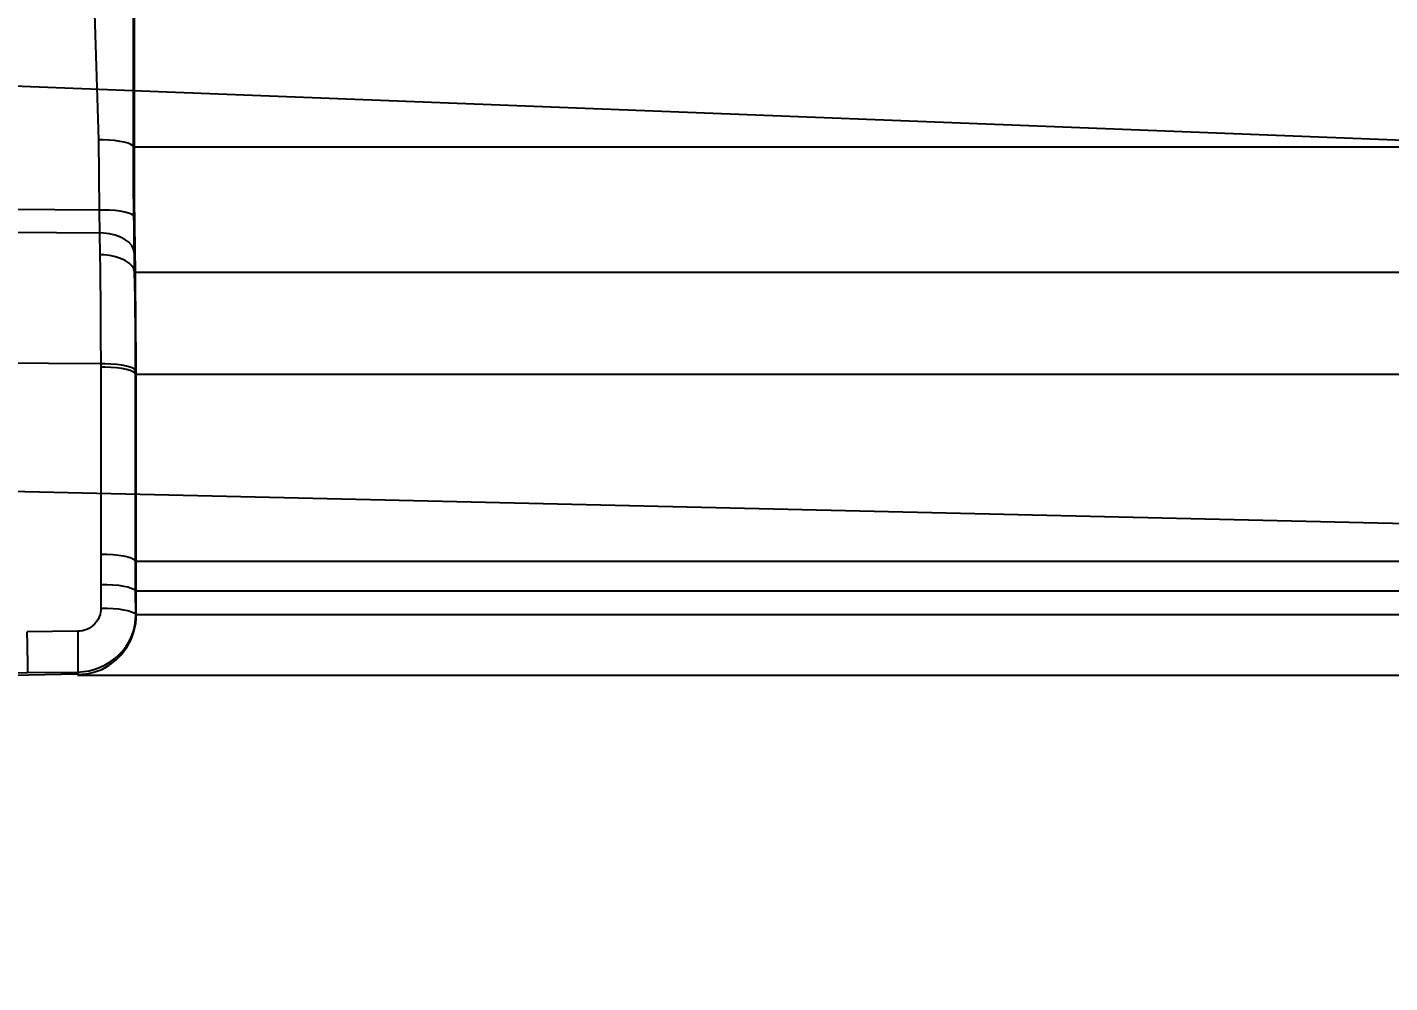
# Model space of a CAD drawing. Header units: millimetres. Extents: x 632 to 3922, y 1402 to 2001.
# Drawn here: x 3709.85 to 3721.42, y 1952.08 to 1960.19 of the extents above; entities that cross this region are included whole.
import ezdxf
from ezdxf.lldxf.tags import DXFTag

# ---------------------------------------------------------------- set-up
doc = ezdxf.new("R2010")
doc.units = ezdxf.units.MM
for name, color, linetype in [('7', 7, 'Continuous'), ('8', 8, 'Continuous'), ('DIM', 7, 'Continuous'), ('H1', 2, 'HIDDEN')]:
    doc.layers.add(name, color=color, linetype=linetype)
doc.styles.add('SY', font='romans.shx', dxfattribs={"width": 0.85, "height": 3, "bigfont": 'ghs.shx'})
tags = doc.linetypes.add('HIDDEN', pattern=[0.375, 0.25, -0.125]).pattern_tags.tags
tags[6:7] = [DXFTag(74, 4), DXFTag(75, 0), DXFTag(340, '0'), DXFTag(46, 1.0), DXFTag(50, 0.0), DXFTag(44, 0.0), DXFTag(45, 0.0)]
tags[4:5] = [DXFTag(74, 4), DXFTag(75, 0), DXFTag(340, '0'), DXFTag(46, 1.0), DXFTag(50, 0.0), DXFTag(44, 0.0), DXFTag(45, 0.0)]
doc.dimstyles.new('BaseStyle', dxfattribs={"dimtxt": 3, "dimasz": 2, "dimexe": 0.6, "dimexo": 0, "dimgap": 1, "dimtad": 1, "dimdsep": 46, "dimtxsty": 'SY', "dimcen": 0, "dimclrd": 3, "dimclre": 3, "dimclrt": 7, "dimaunit": 1, "dimazin": 0, "dimtfac": 1, "dimtmove": 0, "dimatfit": 3, "dimfxl": 1, "dimtolj": 1, "dimtzin": 0, "dimarcsym": 0})

# ---------------------------------------------------------------- blocks, each defined once
blk = doc.blocks.new('*D773')
at = {"layer": 'Defpoints', "color": 0}
for p in [(3690.824, 1963.728), (3669.824, 1938.228), (3736.378, 1934.728)]:
    blk.add_point(p, dxfattribs=at)
at = {"layer": 'DIM', "color": 3, "lineweight": -2}
for p, q in [((3673.824, 1938.228), (3664.817, 1938.228)), ((3677.824, 1934.728), (3673.824, 1938.228)), ((3736.378, 1934.728), (3677.824, 1934.728))]:
    blk.add_line(p, q, dxfattribs=at)
at = {"layer": 'DIM', "color": 7, "insert": (3666.82, 1940.728), "char_height": 3, "attachment_point": 5, "style": 'SY', "bg_fill": 3, "box_fill_scale": 1.1, "bg_fill_color": 256, "bg_fill_true_color": 13158600, "bg_fill_transparency": 0}
blk.add_mtext('\\A1;29', dxfattribs=at)
blk = doc.blocks.new('*D774')
at = {"layer": 'Defpoints', "color": 0}
for p in [(3690.824, 1963.728), (3669.824, 1947.728), (3751.588, 1947.728)]:
    blk.add_point(p, dxfattribs=at)
at = {"layer": 'DIM', "color": 3, "lineweight": -2}
blk.add_line((3751.588, 1947.728), (3665.06, 1947.728), dxfattribs=at)
at = {"layer": 'DIM', "color": 7, "insert": (3666.942, 1950.228), "char_height": 3, "attachment_point": 5, "style": 'SY', "bg_fill": 3, "box_fill_scale": 1.1, "bg_fill_color": 256, "bg_fill_true_color": 13158600, "bg_fill_transparency": 0}
blk.add_mtext('\\A1;16', dxfattribs=at)

msp = doc.modelspace()

# ---------------------------------------------------------------- linework, layer by layer
at = {"layer": '7'}
for p, q in [((3710.764, 1959.172), (3710.764, 1960.518)), ((3710.778, 1955.655), (3710.778, 1957.243)), ((3710.779, 1955.201), (3710.779, 1955.401)), ((3710.282, 1954.696), (3703.284, 1954.566))]:
    msp.add_line(p, q, dxfattribs=at)
for points in [[(3710.772, 1958.109, 0), (3710.769, 1958.306, 0), (3710.767, 1958.512, 0), (3710.765, 1958.726, 0), (3710.764, 1958.947, 0), (3710.764, 1959.172, 0)], [(3710.778, 1957.243, 0), (3710.778, 1957.427, 0), (3710.777, 1957.606, 0), (3710.776, 1957.78, 0), (3710.774, 1957.948, 0), (3710.772, 1958.109, 0)], [(3710.779, 1955.401, 0), (3710.778, 1955.527, 0), (3710.778, 1955.655, 0)], [(3710.487, 1954.737, 0), (3710.514, 1954.751, 0), (3710.542, 1954.768, 0), (3710.57, 1954.787, 0), (3710.598, 1954.809, 0), (3710.626, 1954.834, 0), (3710.652, 1954.862, 0), (3710.678, 1954.894, 0), (3710.702, 1954.929, 0), (3710.719, 1954.96, 0), (3710.735, 1954.992, 0), (3710.749, 1955.025, 0), (3710.76, 1955.059, 0), (3710.768, 1955.094, 0), (3710.775, 1955.129, 0), (3710.778, 1955.165, 0), (3710.779, 1955.201, 0)], [(3710.487, 1954.737, 0), (3710.55, 1954.773, 0), (3710.608, 1954.818, 0), (3710.658, 1954.87, 0), (3710.7, 1954.928, 0), (3710.733, 1954.991, 0), (3710.757, 1955.058, 0), (3710.771, 1955.128, 0), (3710.776, 1955.199, 0)], [(3710.28, 1954.688, 0), (3735.14, 1954.688, 0)], [(3710.286, 1954.695, 0), (3710.318, 1954.696, 0), (3710.351, 1954.7, 0), (3710.385, 1954.705, 0), (3710.419, 1954.713, 0), (3710.453, 1954.724, 0), (3710.487, 1954.737, 0)]]:
    msp.add_polyline3d(points, dxfattribs=at)
at = {"layer": '8'}
for p, q in [((3710.764, 1959.172), (3735.27, 1959.172)), ((3710.772, 1958.109), (3735.23, 1958.109)), ((3710.478, 1957.332), (3708.269, 1957.34)), ((3710.478, 1957.303), (3710.478, 1955.716)), ((3710.774, 1955.655), (3710.774, 1957.243)), ((3710.778, 1957.243), (3735.198, 1957.243)), ((3710.774, 1955.655), (3710.778, 1955.655)), ((3710.778, 1955.655), (3735.168, 1955.655)), ((3710.479, 1955.459), (3710.48, 1955.258)), ((3710.776, 1955.2), (3710.774, 1955.401)), ((3735.163, 1955.401), (3710.779, 1955.401)), ((3710.779, 1955.201), (3710.776, 1955.199)), ((3710.776, 1955.199), (3710.776, 1955.2)), ((3735.157, 1955.201), (3710.779, 1955.201)), ((3710.283, 1955.061), (3709.854, 1955.056)), ((3709.857, 1954.71), (3710.283, 1954.715)), ((3710.283, 1954.715), (3710.286, 1954.695))]:
    msp.add_line(p, q, dxfattribs=at)
for points in [[(3710.269, 1964.714, 0), (3710.306, 1963.179, 0), (3710.382, 1961.644, 0), (3710.46, 1959.232, 0)], [(3710.756, 1959.172, 0), (3710.757, 1960.699, 0), (3710.76, 1962.218, 0), (3710.762, 1964.613, 0)], [(3710.756, 1959.172, 0), (3710.749, 1959.183, 0), (3710.734, 1959.193, 0), (3710.71, 1959.203, 0), (3710.678, 1959.212, 0), (3710.64, 1959.219, 0), (3710.596, 1959.225, 0), (3710.547, 1959.229, 0), (3710.496, 1959.232, 0), (3710.46, 1959.232, 0)], [(3710.46, 1959.232, 0), (3710.461, 1958.934, 0), (3710.464, 1958.636, 0)], [(3710.756, 1959.172, 0), (3710.764, 1959.172, 0)], [(3710.76, 1958.58, 0), (3710.757, 1958.876, 0), (3710.756, 1959.172, 0), (3710.756, 1959.172, 0)], [(3710.464, 1958.636, 0), (3707.82, 1958.655, 0)], [(3710.76, 1958.58, 0), (3710.754, 1958.591, 0), (3710.738, 1958.601, 0), (3710.714, 1958.61, 0), (3710.682, 1958.619, 0), (3710.644, 1958.625, 0), (3710.6, 1958.631, 0), (3710.551, 1958.634, 0), (3710.5, 1958.636, 0), (3710.464, 1958.636, 0)], [(3710.464, 1958.636, 0), (3710.466, 1958.595, 0), (3710.466, 1958.556, 0), (3710.467, 1958.517, 0), (3710.468, 1958.479, 0), (3710.468, 1958.461, 0), (3710.468, 1958.443, 0)], [(3710.764, 1958.274, 0), (3710.764, 1958.303, 0), (3710.763, 1958.332, 0), (3710.763, 1958.39, 0), (3710.762, 1958.45, 0), (3710.761, 1958.514, 0), (3710.76, 1958.58, 0)], [(3708.269, 1958.46, 0), (3710.468, 1958.443, 0)], [(3710.764, 1958.274, 0), (3710.757, 1958.305, 0), (3710.741, 1958.334, 0), (3710.716, 1958.362, 0), (3710.684, 1958.386, 0), (3710.645, 1958.407, 0), (3710.601, 1958.423, 0), (3710.552, 1958.435, 0), (3710.501, 1958.441, 0), (3710.468, 1958.443, 0)], [(3710.468, 1958.443, 0), (3710.471, 1958.255, 0)], [(3710.766, 1958.108, 0), (3710.766, 1958.108, 0), (3710.764, 1958.274, 0)], [(3710.766, 1958.108, 0), (3710.759, 1958.136, 0), (3710.743, 1958.162, 0), (3710.718, 1958.186, 0), (3710.686, 1958.207, 0), (3710.647, 1958.226, 0), (3710.602, 1958.24, 0), (3710.554, 1958.249, 0), (3710.503, 1958.255, 0), (3710.471, 1958.255, 0)], [(3710.471, 1958.255, 0), (3710.472, 1958.137, 0), (3710.474, 1958.016, 0), (3710.475, 1957.892, 0), (3710.476, 1957.765, 0), (3710.477, 1957.552, 0), (3710.478, 1957.332, 0)], [(3710.766, 1958.108, 0), (3710.772, 1958.109, 0)], [(3710.774, 1957.272, 0), (3710.773, 1957.47, 0), (3710.772, 1957.663, 0), (3710.771, 1957.778, 0), (3710.769, 1957.891, 0), (3710.768, 1958.001, 0), (3710.766, 1958.108, 0), (3710.766, 1958.108, 0)], [(3710.774, 1957.272, 0), (3710.767, 1957.283, 0), (3710.752, 1957.293, 0), (3710.728, 1957.303, 0), (3710.696, 1957.312, 0), (3710.658, 1957.319, 0), (3710.614, 1957.325, 0), (3710.565, 1957.329, 0), (3710.514, 1957.332, 0), (3710.478, 1957.332, 0)], [(3710.478, 1957.332, 0), (3710.478, 1957.303, 0)], [(3710.774, 1957.243, 0), (3710.767, 1957.254, 0), (3710.752, 1957.264, 0), (3710.728, 1957.274, 0), (3710.696, 1957.283, 0), (3710.658, 1957.29, 0), (3710.614, 1957.296, 0), (3710.565, 1957.3, 0), (3710.514, 1957.303, 0), (3710.478, 1957.303, 0)], [(3710.774, 1957.243, 0), (3710.774, 1957.243, 0), (3710.774, 1957.272, 0)], [(3710.774, 1957.243, 0), (3710.778, 1957.243, 0)], [(3710.478, 1955.716, 0), (3710.53, 1955.715, 0), (3710.58, 1955.712, 0), (3710.628, 1955.707, 0), (3710.67, 1955.7, 0), (3710.707, 1955.692, 0), (3710.736, 1955.683, 0), (3710.757, 1955.673, 0), (3710.77, 1955.663, 0), (3710.774, 1955.655, 0)], [(3710.478, 1955.716, 0), (3710.479, 1955.459, 0)], [(3710.774, 1955.401, 0), (3710.774, 1955.401, 0), (3710.774, 1955.655, 0), (3710.774, 1955.655, 0)], [(3710.479, 1955.459, 0), (3710.531, 1955.458, 0), (3710.581, 1955.455, 0), (3710.628, 1955.451, 0), (3710.671, 1955.445, 0), (3710.707, 1955.437, 0), (3710.737, 1955.428, 0), (3710.758, 1955.418, 0), (3710.771, 1955.408, 0), (3710.774, 1955.401, 0)], [(3710.774, 1955.401, 0), (3710.779, 1955.401, 0)], [(3710.48, 1955.258, 0), (3710.479, 1955.239, 0), (3710.476, 1955.22, 0), (3710.472, 1955.202, 0), (3710.466, 1955.184, 0), (3710.458, 1955.166, 0), (3710.448, 1955.15, 0), (3710.437, 1955.134, 0), (3710.424, 1955.12, 0), (3710.409, 1955.107, 0), (3710.394, 1955.095, 0), (3710.377, 1955.085, 0), (3710.36, 1955.077, 0), (3710.341, 1955.07, 0), (3710.322, 1955.065, 0), (3710.303, 1955.062, 0), (3710.283, 1955.061, 0)], [(3710.48, 1955.258, 0), (3710.532, 1955.257, 0), (3710.583, 1955.255, 0), (3710.63, 1955.25, 0), (3710.672, 1955.244, 0), (3710.709, 1955.236, 0), (3710.738, 1955.227, 0), (3710.759, 1955.218, 0), (3710.772, 1955.207, 0), (3710.776, 1955.2, 0)], [(3710.283, 1954.715, 0), (3710.332, 1954.719, 0), (3710.38, 1954.726, 0), (3710.427, 1954.739, 0), (3710.473, 1954.755, 0), (3710.517, 1954.776, 0), (3710.558, 1954.801, 0), (3710.597, 1954.829, 0), (3710.633, 1954.861, 0), (3710.665, 1954.896, 0), (3710.694, 1954.934, 0), (3710.718, 1954.975, 0), (3710.739, 1955.017, 0), (3710.755, 1955.061, 0), (3710.767, 1955.107, 0), (3710.773, 1955.153, 0), (3710.776, 1955.2, 0)], [(3709.857, 1954.71, 0), (3709.858, 1954.718, 0), (3709.858, 1954.728, 0), (3709.858, 1954.739, 0), (3709.858, 1954.751, 0), (3709.858, 1954.764, 0), (3709.858, 1954.779, 0), (3709.858, 1954.795, 0), (3709.858, 1954.811, 0), (3709.858, 1954.829, 0), (3709.858, 1954.847, 0), (3709.857, 1954.867, 0), (3709.857, 1954.886, 0), (3709.857, 1954.907, 0), (3709.857, 1954.928, 0), (3709.856, 1954.949, 0), (3709.856, 1954.97, 0), (3709.856, 1954.992, 0), (3709.855, 1955.013, 0), (3709.855, 1955.035, 0), (3709.854, 1955.056, 0)], [(3710.283, 1955.061, 0), (3710.284, 1955.009, 0), (3710.285, 1954.956, 0), (3710.285, 1954.905, 0), (3710.285, 1954.857, 0), (3710.285, 1954.813, 0), (3710.285, 1954.774, 0), (3710.284, 1954.743, 0), (3710.284, 1954.719, 0), (3710.283, 1954.715, 0)], [(3703.284, 1954.577, 0), (3705.124, 1954.608, 0), (3706.965, 1954.65, 0), (3709.857, 1954.71, 0)], [(3709.857, 1954.71, 0), (3709.857, 1954.71, 0)]]:
    msp.add_polyline3d(points, dxfattribs=at)
at = {"layer": 'H1'}
for p, q in [((3706.748, 1959.805), (3736.378, 1958.651)), ((3736.378, 1955.626), (3706.748, 1956.317))]:
    msp.add_line(p, q, dxfattribs=at)

# ---------------------------------------------------------------- next in the draw order: dimensions: what is measured, and where the dimension line sits
at = {"layer": 'DIM'}
dim = msp.add_ordinate_dim(feature_location=(3736.378, 1934.728), offset=(-66.554, 3.5), dtype=0, origin=(3690.824, 1963.728), dimstyle='BaseStyle', override={"dimtfill": 1}, dxfattribs=at)
dim.commit()
dim.dimension.update_dxf_attribs({"geometry": '*D773', "text_midpoint": (3666.82, 1940.728)})

# ---------------------------------------------------------------- next in the draw order: dimensions: what is measured, and where the dimension line sits
dim = msp.add_ordinate_dim(feature_location=(3751.588, 1947.728), offset=(-81.764, 0), dtype=0, origin=(3690.824, 1963.728), dimstyle='BaseStyle', override={"dimtfill": 1}, dxfattribs=at)
dim.commit()
dim.dimension.update_dxf_attribs({"geometry": '*D774', "text_midpoint": (3666.942, 1950.228)})

doc.saveas('drawing.dxf')
